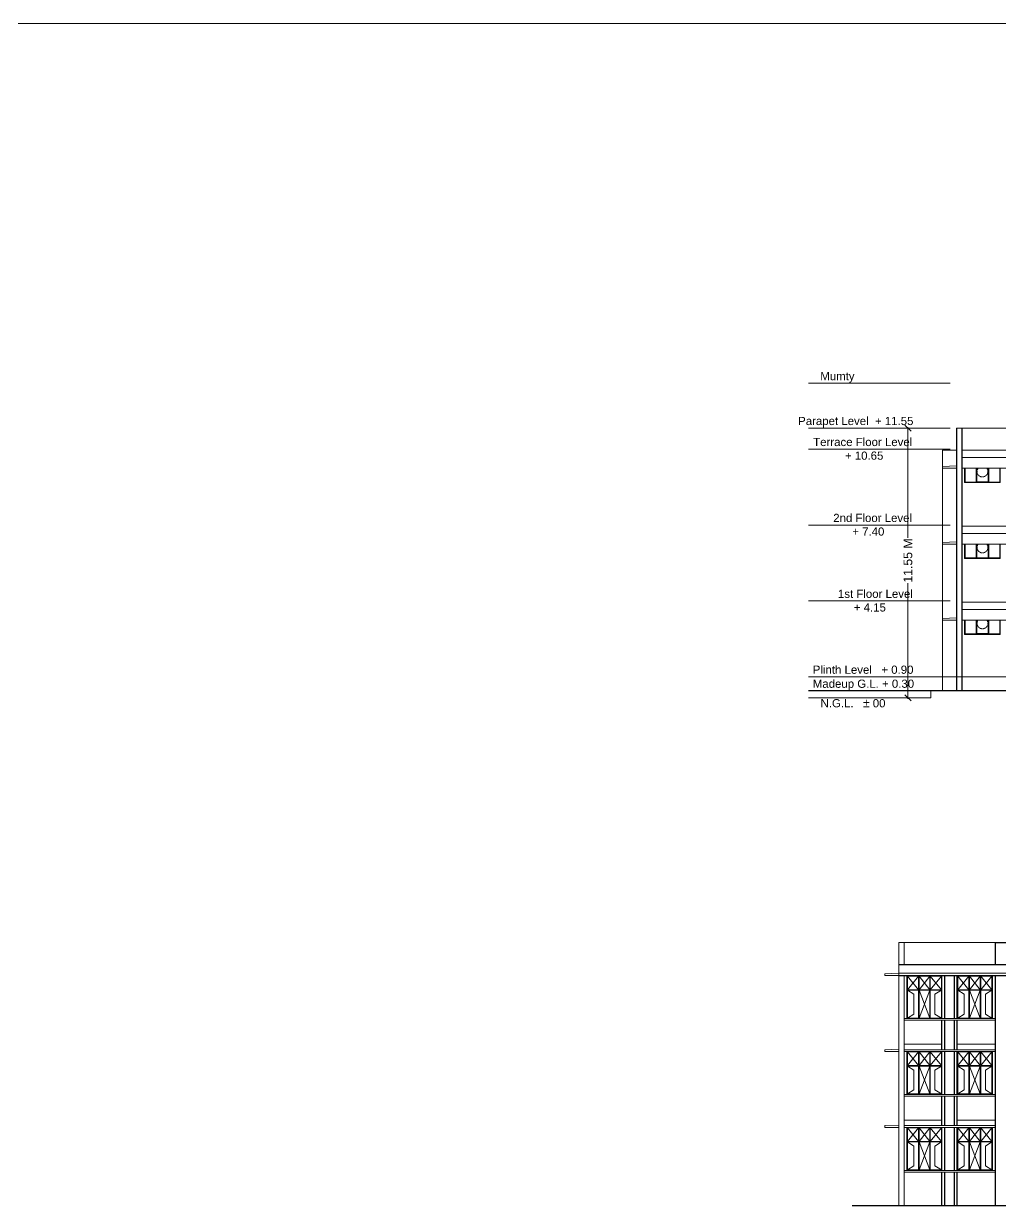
# Model space of a CAD drawing. Header units: metres. Extents: x 1545540 to 2027037, y 435419 to 693806.
# Drawn here: x 1811538 to 1853332, y 538962 to 589560 of the extents above; entities that cross this region are included whole.
import ezdxf

# ---------------------------------------------------------------- set-up
doc = ezdxf.new("R2010")
doc.units = ezdxf.units.M
doc.header["$LTSCALE"] = 1000
doc.header["$PDMODE"] = 35
doc.linetypes.add('DASHED', pattern=[0.75, 0.5, -0.25])
doc.layers.get('Defpoints').update_dxf_attribs({"lineweight": 18})
for name, color, linetype, lineweight in [('beam', 10, 'Continuous', 30), ('beam l', 10, 'Continuous', 20), ('chaja', 7, 'Continuous', 30), ('chaja l', 7, 'Continuous', 15), ('Column', 252, 'Continuous', 30), ('dimension', 6, 'Continuous', 13), ('elevation', 1, 'Continuous', 13), ('plinth', 7, 'DASHED', 20), ('Ventilator', 6, 'DASHED', 18), ('Wall', 7, 'Continuous', 30), ('wall l', 7, 'Continuous', 20), ('Window', 150, 'Continuous', 15), ('Window n door', 150, 'Continuous', 15)]:
    doc.layers.add(name, color=color, linetype=linetype, lineweight=lineweight)
doc.layers.add('text', color=7, linetype='Continuous')
doc.styles.add('dim-stylus bt', font='arial.ttf')
doc.styles.add('style1', font='')
doc.styles.get('style1').set_extended_font_data('Century Gothic')
doc.dimstyles.new('1      100 (big)', dxfattribs={"dimscale": 75, "dimtxt": 5, "dimasz": 3.5, "dimexe": 1.5, "dimexo": 2, "dimgap": 1, "dimtad": 0, "dimdec": 3, "dimlfac": 0.001, "dimzin": 0, "dimdsep": 46, "dimtxsty": 'dim-stylus bt', "dimblk": 'OBLIQUE', "dimcen": 0, "dimdle": 0.6, "dimclrd": 256, "dimclre": 7, "dimclrt": 256, "dimadec": 0, "dimazin": 0, "dimtfac": 0.7, "dimtdec": 3, "dimtofl": 0, "dimtmove": 1, "dimatfit": 3, "dimldrblk": 'OPEN90', "dimfxl": 0, "dimtolj": 1, "dimtzin": 0, "dimlwd": 15, "dimlwe": 15, "dimarcsym": 0})

# ---------------------------------------------------------------- blocks, each defined once
blk = doc.blocks.new('_Oblique')
at = {"color": 0, "linetype": 'ByBlock', "lineweight": -2}
blk.add_line((-0.5, -0.5), (0.5, 0.5), dxfattribs=at)
blk = doc.blocks.new('*D367')
at = {"layer": 'Defpoints', "color": 0, "ltscale": 50, "transparency": 16777216}
for p in [(1850421, 572242), (1848948, 560692), (1849378, 560692)]:
    blk.add_point(p, dxfattribs=at)
at = {"layer": 'dimension', "lineweight": 15, "ltscale": 50, "transparency": 16777216}
for p, q in [((1849378, 572287), (1849378, 567544)), ((1849378, 560647), (1849378, 565598))]:
    blk.add_line(p, q, dxfattribs=at)
at = {"layer": 'dimension', "color": 7, "lineweight": 15, "ltscale": 50, "transparency": 16777216}
for p, q in [((1850271, 572242), (1849266, 572242)), ((1849098, 560692), (1849491, 560692))]:
    blk.add_line(p, q, dxfattribs=at)
at = {"layer": 'dimension', "lineweight": 15, "ltscale": 50, "transparency": 16777216, "xscale": 262.5, "yscale": 262.5, "zscale": 262.5}
for p, rotation in [((1849378, 572242), 90), ((1849378, 560692), 270)]:
    blk.add_blockref('_Oblique', p, dxfattribs=dict(at, rotation=rotation))
at = {"layer": 'dimension', "ltscale": 50, "transparency": 16777216, "insert": (1849378, 566571), "char_height": 375, "attachment_point": 5, "rotation": 90, "style": 'dim-stylus bt'}
blk.add_mtext('\\A1;11.55 M', dxfattribs=at)
blk = doc.blocks.new('_Open90')
at = {"color": 0, "linetype": 'ByBlock', "lineweight": -2}
for p, q in [((0, 0), (-1, 0)), ((-0.5, 0.5), (0, 0)), ((0, 0), (-0.5, -0.5))]:
    blk.add_line(p, q, dxfattribs=at)
blk = doc.blocks.new('WS')
at = {"layer": 'Window n door', "ltscale": 0.05}
for p, q in [((4988.993, 75.704), (4989.473, 75.704)), ((4988.993, 75.119), (4988.993, 75.704)), ((4988.993, 75.704), (4989.473, 75.119)), ((4989.473, 75.704), (4988.993, 75.119)), ((4989.473, 75.119), (4989.473, 75.704)), ((4989.493, 75.704), (4989.953, 75.704)), ((4989.493, 75.119), (4989.493, 75.704)), ((4989.493, 75.704), (4989.953, 75.119)), ((4989.953, 75.704), (4989.493, 75.119)), ((4989.953, 75.704), (4989.953, 75.119)), ((4989.973, 75.704), (4990.453, 75.704)), ((4989.973, 75.704), (4989.973, 75.119)), ((4989.973, 75.704), (4990.453, 75.119)), ((4990.453, 75.704), (4989.973, 75.119)), ((4990.453, 75.704), (4990.453, 75.119)), ((4988.993, 75.119), (4989.473, 75.119)), ((4988.993, 75.099), (4989.473, 75.099)), ((4988.993, 73.904), (4988.993, 75.099)), ((4988.993, 75.099), (4989.273, 74.924)), ((4989.273, 74.078), (4989.273, 74.924)), ((4989.473, 73.904), (4989.473, 75.099)), ((4989.493, 75.119), (4989.953, 75.119)), ((4989.493, 75.099), (4989.953, 75.099)), ((4989.493, 73.904), (4989.493, 75.099)), ((4989.493, 75.099), (4989.953, 73.904)), ((4989.953, 75.099), (4989.493, 73.904)), ((4989.953, 75.099), (4989.953, 73.904)), ((4989.973, 75.119), (4990.453, 75.119)), ((4989.973, 75.099), (4990.453, 75.099)), ((4989.973, 75.099), (4989.973, 73.904)), ((4990.453, 75.099), (4990.173, 74.924)), ((4990.173, 74.924), (4990.173, 74.078)), ((4990.453, 75.099), (4990.453, 73.904)), ((4989.273, 74.078), (4988.993, 73.904)), ((4989.473, 73.904), (4988.993, 73.904)), ((4989.953, 73.904), (4989.493, 73.904)), ((4990.453, 73.904), (4989.973, 73.904)), ((4990.173, 74.078), (4990.453, 73.904))]:
    blk.add_line(p, q, dxfattribs=at)
blk.add_lwpolyline([(4988.973, 75.724), (4990.473, 75.724), (4990.473, 73.884), (4988.973, 73.884)], close=True, dxfattribs=at)

msp = doc.modelspace()

# ---------------------------------------------------------------- linework, layer by layer
at = {"layer": 'beam', "ltscale": 0.05}
msp.add_line((1848989.7479, 548801.1217), (1906869.7479, 548801.1217), dxfattribs=at)
at = {"layer": 'beam l', "ltscale": 0.05}
for p, q in [((1857686.6705, 571291.6351), (1851686.6705, 571291.6351)), ((1857686.6705, 568041.6351), (1851686.6705, 568041.6351)), ((1857686.6705, 564791.6351), (1851686.6705, 564791.6351)), ((1849219.7479, 549261.1217), (1853104.7479, 549261.1217)), ((1849219.7479, 548801.1217), (1853104.7479, 548801.1217))]:
    msp.add_line(p, q, dxfattribs=at)
at = {"layer": 'chaja', "ltscale": 0.05}
msp.add_lwpolyline([(1865679.7479, 549261.1217), (1848989.7479, 549261.1217)], dxfattribs=at)
at = {"layer": 'chaja l', "ltscale": 0.05}
for q in [(1850856.6705, 560991.6351), (1851456.6705, 571291.6351)]:
    msp.add_line((1850856.6705, 571291.6351), q, dxfattribs=at)
for points in [[(1857686.6705, 570981.3566), (1851686.6705, 570981.3566), (1851686.6705, 570521.3566), (1857686.6705, 570521.3566)], [(1857686.6705, 567731.3566), (1851686.6705, 567731.3566), (1851686.6705, 567271.3566), (1857686.6705, 567271.3566)], [(1857686.6705, 564481.3566), (1851686.6705, 564481.3566), (1851686.6705, 564021.3566), (1857686.6705, 564021.3566)]]:
    msp.add_lwpolyline(points, close=True, dxfattribs=at)
at = {"layer": 'Column', "ltscale": 0.05}
for p, q in [((1851456.6705, 572241.6351), (1851456.6705, 560992.6351)), ((1851686.6705, 572241.6351), (1851686.6705, 560992.6351)), ((1853104.7479, 550211.1217), (1853104.7479, 549261.1217)), ((1853104.7479, 548801.1217), (1853104.7479, 538962.1217))]:
    msp.add_line(p, q, dxfattribs=at)
at = {"layer": 'Defpoints', "ltscale": 50}
msp.add_line((1545539.6716, 589560.2152), (2027037.0061, 589560.2152), dxfattribs=at)
at = {"layer": 'elevation', "ltscale": 0.05}
for p, q in [((1850856.6705, 570596.6351), (1851456.6705, 570621.6351)), ((1850856.6705, 570521.6351), (1850856.6705, 570596.6351)), ((1850856.6705, 570521.6351), (1851456.6705, 570521.6351)), ((1850856.6705, 567347.4351), (1851456.6705, 567371.6351)), ((1850856.6705, 567271.6351), (1850856.6705, 567347.4351)), ((1850856.6705, 567271.6351), (1851456.6705, 567271.6351)), ((1850856.6705, 564021.6351), (1851456.6705, 564021.6351)), ((1848389.7479, 548876.1217), (1848989.7479, 548901.1217)), ((1848389.7479, 548876.1217), (1848989.7479, 548901.1216)), ((1848389.7479, 548801.1217), (1848389.7479, 548876.1217)), ((1848389.7479, 548801.1217), (1848389.7479, 548876.1217)), ((1848389.7479, 545626.1217), (1848989.7479, 545651.1217)), ((1848389.7479, 545551.1217), (1848389.7479, 545626.1217)), ((1848389.7479, 542376.1217), (1848989.7479, 542401.1217)), ((1848389.7479, 542301.1217), (1848389.7479, 542376.1217))]:
    msp.add_line(p, q, dxfattribs=at)
for points in [[(1850856.6705, 564021.6351), (1850856.6705, 564096.6351), (1851456.6705, 564121.6351)], [(1848389.7479, 548801.1217), (1865679.7479, 548801.1217)], [(1848389.7479, 545551.1217), (1848989.7479, 545551.1217)], [(1848389.7479, 542301.1217), (1848989.7479, 542301.1217)]]:
    msp.add_lwpolyline(points, dxfattribs=at)
for points in [[(1848989.7479, 548801.1217), (1906869.7479, 548801.1217), (1906869.7479, 548901.1217), (1848989.7479, 548901.1217)], [(1849219.7479, 546961.1217), (1853104.7479, 546961.1217), (1853104.7479, 546886.3425), (1849219.7479, 546886.3425)], [(1850834.7479, 546886.3425), (1849219.7479, 546886.3425), (1849219.7479, 545861.3425), (1850834.7479, 545861.3425)], [(1853104.7479, 546886.3425), (1851489.7479, 546886.3425), (1851489.7479, 545861.3425), (1853104.7479, 545861.3425)], [(1849219.7479, 545625.9008), (1853104.7479, 545625.9008), (1853104.7479, 545551.1217), (1849219.7479, 545551.1217)], [(1849219.7479, 543711.1217), (1853104.7479, 543711.1217), (1853104.7479, 543636.3425), (1849219.7479, 543636.3425)], [(1850834.7479, 543636.3425), (1849219.7479, 543636.3425), (1849219.7479, 542611.3425), (1850834.7479, 542611.3425)], [(1853104.7479, 543636.3425), (1851489.7479, 543636.3425), (1851489.7479, 542611.3425), (1853104.7479, 542611.3425)], [(1849219.7479, 542375.9008), (1853104.7479, 542375.9008), (1853104.7479, 542301.1217), (1849219.7479, 542301.1217)], [(1849219.7479, 540461.1217), (1853104.7479, 540461.1217), (1853104.7479, 540386.3425), (1849219.7479, 540386.3425)]]:
    msp.add_lwpolyline(points, close=True, dxfattribs=at)
at = {"layer": 'plinth', "ltscale": 0.03}
for p, q in [((1851186.6705, 574162.2277), (1845122.1279, 574162.2277)), ((1851186.6705, 572241.6351), (1845122.1279, 572241.6351)), ((1851186.6705, 571341.6351), (1845122.1279, 571341.6351)), ((1851186.6705, 568091.843), (1845122.1279, 568091.843)), ((1851186.6705, 564842.1919), (1845122.1279, 564842.1919)), ((1860846.6705, 561592.5407), (1845122.1279, 561592.5407)), ((1850363.8456, 560692.4703), (1845122.1279, 560692.4703)), ((1850363.8456, 560692.4703), (1850363.8456, 560992.6351))]:
    msp.add_line(p, q, dxfattribs=at)
at = {"layer": 'Ventilator', "linetype": 'Continuous'}
for p, q in [((1851801.671, 570521.3566), (1851801.671, 569911.3566)), ((1851821.671, 570521.3566), (1851821.671, 569931.3566)), ((1852296.971, 570521.3566), (1852296.971, 569931.3566)), ((1852316.971, 570521.3566), (1852316.971, 569931.3566)), ((1852326.971, 570521.3566), (1852326.971, 569941.3566)), ((1852804.871, 569941.3566), (1852804.871, 570521.3566)), ((1852814.871, 569931.3566), (1852814.871, 570521.3566)), ((1852834.871, 569931.3566), (1852834.871, 570521.3566)), ((1853309.6709, 569931.3566), (1853309.6709, 570521.3566)), ((1853329.6709, 569911.3566), (1853329.6709, 570521.3566)), ((1853329.6709, 569911.3566), (1851801.671, 569911.3566)), ((1852296.971, 569931.3566), (1851821.671, 569931.3566)), ((1852814.871, 569931.3566), (1852316.971, 569931.3566)), ((1852804.871, 569941.3566), (1852326.971, 569941.3566)), ((1853309.6709, 569931.3566), (1852834.871, 569931.3566)), ((1851801.671, 567271.3566), (1851801.671, 566661.3566)), ((1851821.671, 567271.3566), (1851821.671, 566681.3566)), ((1852296.971, 567271.3566), (1852296.971, 566681.3566)), ((1852316.971, 567271.3566), (1852316.971, 566681.3566)), ((1852326.971, 567271.3566), (1852326.971, 566691.3566)), ((1852804.871, 566691.3566), (1852804.871, 567271.3566)), ((1852814.871, 566681.3566), (1852814.871, 567271.3566)), ((1852834.871, 566681.3566), (1852834.871, 567271.3566)), ((1853309.6709, 566681.3566), (1853309.6709, 567271.3566)), ((1853329.6709, 566661.3566), (1853329.6709, 567271.3566)), ((1853329.6709, 566661.3566), (1851801.671, 566661.3566)), ((1852296.971, 566681.3566), (1851821.671, 566681.3566)), ((1852814.871, 566681.3566), (1852316.971, 566681.3566)), ((1852804.871, 566691.3566), (1852326.971, 566691.3566)), ((1853309.6709, 566681.3566), (1852834.871, 566681.3566)), ((1851801.671, 564021.3566), (1851801.671, 563411.3566)), ((1851821.671, 564021.3566), (1851821.671, 563431.3566)), ((1852296.971, 564021.3566), (1852296.971, 563431.3566)), ((1852316.971, 564021.3566), (1852316.971, 563431.3566)), ((1852326.971, 564021.3566), (1852326.971, 563441.3566)), ((1852804.871, 563441.3566), (1852804.871, 564021.3566)), ((1852814.871, 563431.3566), (1852814.871, 564021.3566)), ((1852834.871, 563431.3566), (1852834.871, 564021.3566)), ((1853309.6709, 563431.3566), (1853309.6709, 564021.3566)), ((1853329.6709, 563411.3566), (1853329.6709, 564021.3566)), ((1853329.6709, 563411.3566), (1851801.671, 563411.3566)), ((1852296.971, 563431.3566), (1851821.671, 563431.3566)), ((1852814.871, 563431.3566), (1852316.971, 563431.3566)), ((1852804.871, 563441.3566), (1852326.971, 563441.3566)), ((1853309.6709, 563431.3566), (1852834.871, 563431.3566))]:
    msp.add_line(p, q, dxfattribs=at)
at = {"layer": 'Ventilator', "ltscale": 0.005}
for centre in [(1852565.921, 570381.3566), (1852565.921, 567131.3566), (1852565.921, 563881.3566)]:
    msp.add_arc(centre, 231.25, 142.74197978, 37.25802022, dxfattribs=at)
at = {"layer": 'Wall', "ltscale": 0.05}
for p, q in [((1860343.6487, 560992.6351), (1845122.1279, 560992.6351)), ((1853104.7479, 550211.1217), (1865679.7479, 550211.1217)), ((1850834.7479, 546961.1217), (1850834.7479, 548801.1217)), ((1850949.7479, 546961.1217), (1850949.7479, 548801.1217)), ((1851374.7479, 546961.1217), (1851374.7479, 548801.1217)), ((1851489.7479, 546961.1217), (1851489.7479, 548801.1217)), ((1850834.7479, 545625.9008), (1850834.7479, 546886.3425)), ((1850949.7479, 545625.9008), (1850949.7479, 546886.3425)), ((1851374.7479, 545625.9008), (1851374.7479, 546886.3425)), ((1851489.7479, 545625.9008), (1851489.7479, 546886.3425)), ((1850834.7479, 543711.1217), (1850834.7479, 545551.1217)), ((1850949.7479, 543711.1217), (1850949.7479, 545551.1217)), ((1851374.7479, 543711.1217), (1851374.7479, 545551.1217)), ((1851489.7479, 543711.1217), (1851489.7479, 545551.1217)), ((1850834.7479, 542375.9008), (1850834.7479, 543636.3425)), ((1850949.7479, 542375.9008), (1850949.7479, 543636.3425)), ((1851374.7479, 542375.9008), (1851374.7479, 543636.3425)), ((1851489.7479, 542375.9008), (1851489.7479, 543636.3425)), ((1850834.7479, 540461.1217), (1850834.7479, 542301.1217)), ((1850949.7479, 540461.1217), (1850949.7479, 542301.1217)), ((1851374.7479, 540461.1217), (1851374.7479, 542301.1217)), ((1851489.7479, 540461.1217), (1851489.7479, 542301.1217)), ((1850834.7479, 538962.1217), (1850834.7479, 540386.3425)), ((1850949.7479, 538962.1217), (1850949.7479, 540386.3425)), ((1851374.7479, 538962.1217), (1851374.7479, 540386.3425)), ((1851489.7479, 538962.1217), (1851489.7479, 540386.3425)), ((1846989.7479, 538962.1217), (1923930.7965, 538962.1217))]:
    msp.add_line(p, q, dxfattribs=at)
at = {"layer": 'wall l', "ltscale": 0.05}
for p, q in [((1860343.6487, 572241.6351), (1851456.6705, 572241.6351)), ((1848989.7479, 550211.1217), (1853104.7479, 550211.1217)), ((1848989.7479, 550211.1217), (1848989.7479, 542301.1217)), ((1849219.7479, 550211.1217), (1849219.7479, 549261.1217)), ((1849219.7479, 548801.1217), (1849219.7479, 538962.1217)), ((1848989.7479, 542301.1217), (1848989.7479, 538962.1217))]:
    msp.add_line(p, q, dxfattribs=at)

# ---------------------------------------------------------------- block references
at = {"layer": 'Window', "xscale": 999.9999998279076, "yscale": 999.9999998279076, "zscale": 999.9999998279076}
for p in [(-3139638.0182, 473077.4967), (-3137483.0182, 473077.4967), (-3139638.0182, 469827.4967), (-3137483.0182, 469827.4967), (-3139638.0182, 466577.4967), (-3137483.0182, 466577.4967)]:
    msp.add_blockref('WS', p, dxfattribs=at)

# ---------------------------------------------------------------- texts
at = {"layer": 'text', "width": 26669.839272, "attachment_point": 1, "style": 'style1'}
for s, insert, char_height in [('{\\fArial|b0|i0|c0|p34;Mumty   \\P }', (1845625.922, 574642.8077), 350), ('{\\fArial|b0|i0|c0|p34;Parapet Level  + 11.55}', (1844678.9917, 572722.2151), 350), ('{\\fArial|b0|i0|c0|p34;Terrace Floor Level   \\P          + 10.65}', (1845323.839, 571822.2151), 350), ('{\\fArial|b0|i0|c0|p34;2nd Floor Level  \\P      + 7.40 }', (1846181.558, 568572.4231), 350), ('{\\fArial|b0|i0|c0|p34;1st Floor Level   \\P     + 4.15}', (1846382.4301, 565322.772), 350), ('{\\fArial|b0|i0|c0|p34;Plinth Level   + 0.90 }', (1845306.8469, 562073.1208), 350), ('{\\fArial|b0|i0|c0|p34;Madeup G.L. + 0.30 }', (1845306.8469, 561473.1208), 350), ('{\\fArial|b0|i0|c0|p34;N.G.L.   \\fCentury Gothic|b0|i0|c0|p34;\\H1.083x;±\\fArial|b0|i0|c0|p34;\\H0.92336x; 00}', (1845638.3142, 560666.3299), 349.9999999)]:
    msp.add_mtext(s, dxfattribs=dict(at, insert=insert, char_height=char_height))

# ---------------------------------------------------------------- dimensions: what is measured, and where the dimension line sits
at = {"layer": 'dimension', "ltscale": 50}
dim = msp.add_linear_dim(base=(1849378.1589, 560692.4703), p1=(1850420.9522, 572241.6351), p2=(1848947.8946, 560692.4703), angle=90, text='11.55 M', dimstyle='1      100 (big)', override={"dimpost": 'M\\X'}, dxfattribs=at)
dim.commit()
dim.dimension.update_dxf_attribs({"geometry": '*D367', "text_midpoint": (1849378.1589, 566570.9643), "dimtype": 160})

doc.saveas('drawing.dxf')
